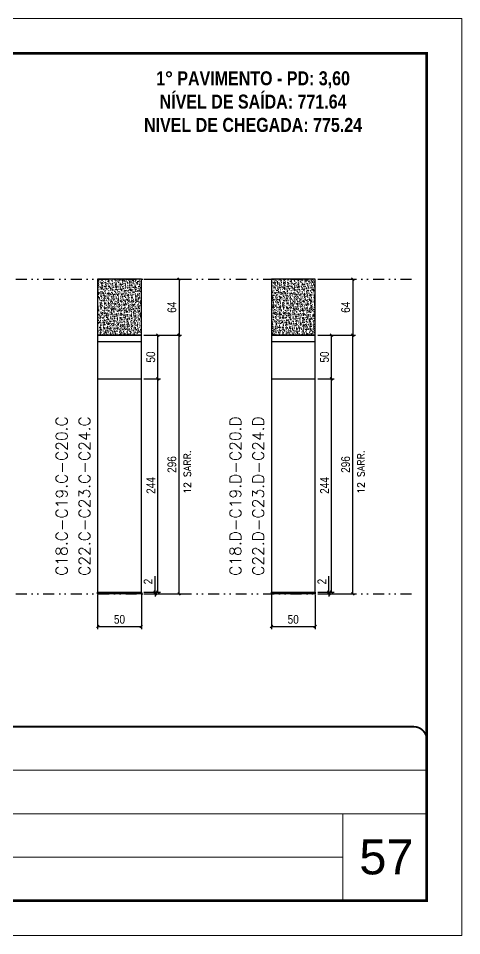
# Model space of a CAD drawing. Extents: x 2949 to 9203, y -16089 to 12527.
# Drawn here: x 3927 to 4434, y -4603 to -3553 of the extents above; entities that cross this region are included whole.
import ezdxf

# ---------------------------------------------------------------- set-up
doc = ezdxf.new("R2010")
doc.units = 0
for name, pattern in [('CONTINUO', [0]), ('DASHED', [0.75, 0.5, -0.25]), ('DIVIDE2', [0.625, 0.25, -0.125, 0, -0.125, 0, -0.125])]:
    doc.linetypes.add(name, pattern=pattern)
for name, color, linetype, lineweight in [('CARIMBO', 255, 'Continuous', 9), ('Folhas', 255, 'Continuous', 9), ('SARRAFO DE PRESSAO', 251, 'DASHED', 9), ('Texto Seção', 7, 'Continuous', 15)]:
    doc.layers.add(name, color=color, linetype=linetype, lineweight=lineweight)
for name, color, linetype in [('COTA', 241, 'Continuous'), ('cotas', 4, 'Continuous'), ('NOMENCLATURA', 7, 'Continuous'), ('Nível', 160, 'Continuous'), ('Painéis', 200, 'Continuous'), ('SARR_2.2x7', 40, 'Continuous')]:
    doc.layers.add(name, color=color, linetype=linetype)
doc.styles.add('ARIAL', font='arial.ttf')
doc.styles.add('COTA TECNICA', font='techl___.ttf', dxfattribs={"height": 10})
doc.styles.add('COTA TECNICA-50', font='techl___.ttf', dxfattribs={"height": 10})
doc.styles.add('REGUA-120', font='ROMANS.shx', dxfattribs={"height": 15})
doc.styles.add('ROMANC', font='techb___.ttf', dxfattribs={"height": 2.5})
doc.styles.add('ROMANS', font='romans.shx')
doc.dimstyles.new('COTA PAINEL-50', dxfattribs={"dimtxt": 10, "dimasz": 3, "dimexe": 3, "dimexo": 3, "dimgap": 3, "dimtad": 1, "dimdec": 1, "dimzin": 12, "dimdsep": 46, "dimtxsty": 'COTA TECNICA-50', "dimblk1": 'OBLIQUE', "dimblk2": 'OBLIQUE', "dimsah": 1, "dimcen": 0.9, "dimclrd": 4, "dimclre": 4, "dimclrt": 240, "dimadec": 1, "dimazin": 3, "dimtfac": 1, "dimtdec": 1, "dimtmove": 0, "dimatfit": 3, "dimfxl": 1, "dimtolj": 1, "dimtzin": 12, "dimarcsym": 0})
doc.dimstyles.new('PAINEL', dxfattribs={"dimtxt": 10, "dimasz": 3, "dimexe": 3, "dimexo": 3, "dimgap": 3, "dimtad": 1, "dimdec": 1, "dimzin": 12, "dimdsep": 46, "dimtxsty": 'COTA TECNICA', "dimblk1": 'OBLIQUE', "dimblk2": 'OBLIQUE', "dimsah": 1, "dimcen": 0.9, "dimclrd": 4, "dimclre": 4, "dimclrt": 240, "dimadec": 1, "dimazin": 3, "dimtfac": 1, "dimtdec": 1, "dimtmove": 0, "dimatfit": 3, "dimfxl": 1, "dimtolj": 1, "dimtzin": 12, "dimarcsym": 0})

# ---------------------------------------------------------------- blocks, each defined once
blk = doc.blocks.new('9999999999')
at = {"color": 30, "linetype": 'CONTINUO'}
for p, q in [((98564.6, 34379.6), (99584, 34379.6)), ((98564.6, 34329.8), (99488, 34329.8)), ((99584, 34329.8), (99488, 34329.8)), ((99488, 34329.8), (99488, 34230.2)), ((98564.6, 34280), (99488, 34280))]:
    blk.add_line(p, q, dxfattribs=at)
at = {"color": 30, "linetype": 'CONTINUO', "const_width": 2}
blk.add_lwpolyline([(99584, 34230.2), (99584, 34414.4, 0.414214), (99569, 34429.4), (98229, 34429.4, 0.414214), (98214, 34414.4), (98214, 34245.2, 0.414214), (98229, 34230.2), (99584, 34230.2)], format="xyb", dxfattribs=at)
at = {"layer": 'Folhas'}
blk.add_lwpolyline([(98139, 34190.2), (99624, 34190.2), (99624, 35240.2), (98139, 35240.2)], close=True, dxfattribs=at)
at = {"layer": 'Folhas', "color": 30, "const_width": 3}
blk.add_lwpolyline([(98214, 34230.2), (99584, 34230.2), (99584, 35200.2), (98214, 35200.2)], close=True, dxfattribs=at)
blk = doc.blocks.new('_Oblique')
at = {"color": 0, "linetype": 'ByBlock', "lineweight": -2}
blk.add_line((-0.5, -0.5), (0.5, 0.5), dxfattribs=at)
blk = doc.blocks.new('*D2098')
at = {"layer": 'COTA', "color": 4, "lineweight": -2, "transparency": 16777216}
for p, q in [((4017.5, -4213), (4017.5, -4252.4)), ((4067.5, -4213), (4067.5, -4252.4)), ((4017.5, -4249.4), (4067.5, -4249.4))]:
    blk.add_line(p, q, dxfattribs=at)
at = {"layer": 'Defpoints', "color": 0, "transparency": 16777216}
for p in [(4017.5, -4210), (4067.5, -4210), (4067.5, -4249.4)]:
    blk.add_point(p, dxfattribs=at)
at = {"layer": 'COTA', "color": 4, "lineweight": -2, "transparency": 16777216, "xscale": 3, "yscale": 3, "zscale": 3, "rotation": 180}
blk.add_blockref('_Oblique', (4017.5, -4249.4), dxfattribs=at)
at = {"layer": 'COTA', "color": 4, "lineweight": -2, "transparency": 16777216, "xscale": 3, "yscale": 3, "zscale": 3}
blk.add_blockref('_Oblique', (4067.5, -4249.4), dxfattribs=at)
at = {"layer": 'COTA', "color": 240, "transparency": 16777216, "insert": (4042.5, -4241.3), "char_height": 10, "attachment_point": 5, "style": 'COTA TECNICA'}
blk.add_mtext('\\A1;50', dxfattribs=at)
blk = doc.blocks.new('*D2099')
at = {"layer": 'COTA', "color": 4, "lineweight": -2, "transparency": 16777216}
for p, q in [((4070.5, -3916), (4113.6, -3916)), ((4110.6, -4212), (4110.6, -3916)), ((4070.5, -4212), (4113.6, -4212))]:
    blk.add_line(p, q, dxfattribs=at)
at = {"layer": 'Defpoints', "color": 0, "transparency": 16777216}
for p in [(4067.5, -3916), (4110.6, -3916), (4067.5, -4212)]:
    blk.add_point(p, dxfattribs=at)
at = {"layer": 'COTA', "color": 4, "lineweight": -2, "transparency": 16777216, "xscale": 3, "yscale": 3, "zscale": 3}
for p, rotation in [((4110.6, -3916), 90), ((4110.6, -4212), 270)]:
    blk.add_blockref('_Oblique', p, dxfattribs=dict(at, rotation=rotation))
at = {"layer": 'COTA', "color": 240, "transparency": 16777216, "insert": (4102.5, -4064), "char_height": 10, "attachment_point": 5, "rotation": 90, "style": 'COTA TECNICA'}
blk.add_mtext('\\A1;296', dxfattribs=at)
blk = doc.blocks.new('*D2100')
at = {"layer": 'COTA', "color": 4, "lineweight": -2, "transparency": 16777216}
for p, q in [((4083.2, -4210), (4083.2, -4191.9)), ((4070.5, -4210), (4086.2, -4210)), ((4083.2, -4212), (4083.2, -4210)), ((4070.5, -4212), (4086.2, -4212)), ((4083.2, -4212), (4083.2, -4215))]:
    blk.add_line(p, q, dxfattribs=at)
at = {"layer": 'Defpoints', "color": 0, "transparency": 16777216}
for p in [(4067.5, -4210), (4083.2, -4210), (4067.5, -4212)]:
    blk.add_point(p, dxfattribs=at)
at = {"layer": 'COTA', "color": 4, "lineweight": -2, "transparency": 16777216, "xscale": 3, "yscale": 3, "zscale": 3}
for p, rotation in [((4083.2, -4210), 270), ((4083.2, -4212), 90)]:
    blk.add_blockref('_Oblique', p, dxfattribs=dict(at, rotation=rotation))
at = {"layer": 'COTA', "color": 240, "transparency": 16777216, "insert": (4075.2, -4198), "char_height": 10, "attachment_point": 5, "rotation": 90, "style": 'COTA TECNICA-50'}
blk.add_mtext('\\A1;2', dxfattribs=at)
blk = doc.blocks.new('*D2111')
at = {"layer": 'COTA', "color": 4, "linetype": 'ByBlock', "lineweight": -2, "transparency": 16777216}
for p, q in [((4070.5, -3966), (4089.4, -3966)), ((4086.4, -4210), (4086.4, -3966)), ((4070.5, -4210), (4089.4, -4210))]:
    blk.add_line(p, q, dxfattribs=at)
at = {"layer": 'Defpoints', "color": 0, "linetype": 'ByBlock', "transparency": 16777216}
for p in [(4067.5, -3966), (4086.4, -3966), (4067.5, -4210)]:
    blk.add_point(p, dxfattribs=at)
at = {"layer": 'COTA', "color": 4, "linetype": 'ByBlock', "lineweight": -2, "transparency": 16777216, "xscale": 3, "yscale": 3, "zscale": 3}
for p, rotation in [((4086.4, -3966), 90), ((4086.4, -4210), 270)]:
    blk.add_blockref('_Oblique', p, dxfattribs=dict(at, rotation=rotation))
at = {"layer": 'COTA', "color": 240, "linetype": 'ByBlock', "transparency": 16777216, "insert": (4078.4, -4088), "char_height": 10, "attachment_point": 5, "rotation": 90, "style": 'COTA TECNICA'}
blk.add_mtext('\\A1;244', dxfattribs=at)
blk = doc.blocks.new('*D2112')
at = {"layer": 'COTA', "color": 4, "linetype": 'ByBlock', "lineweight": -2, "transparency": 16777216}
for p, q in [((4070.5, -3916), (4089.4, -3916)), ((4086.4, -3966), (4086.4, -3916)), ((4070.5, -3966), (4089.4, -3966))]:
    blk.add_line(p, q, dxfattribs=at)
at = {"layer": 'Defpoints', "color": 0, "linetype": 'ByBlock', "transparency": 16777216}
for p in [(4067.5, -3916), (4086.4, -3916), (4067.5, -3966)]:
    blk.add_point(p, dxfattribs=at)
at = {"layer": 'COTA', "color": 4, "linetype": 'ByBlock', "lineweight": -2, "transparency": 16777216, "xscale": 3, "yscale": 3, "zscale": 3}
for p, rotation in [((4086.4, -3916), 90), ((4086.4, -3966), 270)]:
    blk.add_blockref('_Oblique', p, dxfattribs=dict(at, rotation=rotation))
at = {"layer": 'COTA', "color": 240, "linetype": 'ByBlock', "transparency": 16777216, "insert": (4078.3, -3941), "char_height": 10, "attachment_point": 5, "rotation": 90, "style": 'COTA TECNICA'}
blk.add_mtext('\\A1;50', dxfattribs=at)
blk = doc.blocks.new('*D2101')
at = {"layer": 'COTA', "color": 4, "lineweight": -2, "transparency": 16777216}
for p, q in [((4216.3, -4213), (4216.3, -4252.4)), ((4266.3, -4213), (4266.3, -4252.4)), ((4216.3, -4249.4), (4266.3, -4249.4))]:
    blk.add_line(p, q, dxfattribs=at)
at = {"layer": 'Defpoints', "color": 0, "transparency": 16777216}
for p in [(4216.3, -4210), (4266.3, -4210), (4266.3, -4249.4)]:
    blk.add_point(p, dxfattribs=at)
at = {"layer": 'COTA', "color": 4, "lineweight": -2, "transparency": 16777216, "xscale": 3, "yscale": 3, "zscale": 3, "rotation": 180}
blk.add_blockref('_Oblique', (4216.3, -4249.4), dxfattribs=at)
at = {"layer": 'COTA', "color": 4, "lineweight": -2, "transparency": 16777216, "xscale": 3, "yscale": 3, "zscale": 3}
blk.add_blockref('_Oblique', (4266.3, -4249.4), dxfattribs=at)
at = {"layer": 'COTA', "color": 240, "transparency": 16777216, "insert": (4241.3, -4241.3), "char_height": 10, "attachment_point": 5, "style": 'COTA TECNICA'}
blk.add_mtext('\\A1;50', dxfattribs=at)
blk = doc.blocks.new('*D2102')
at = {"layer": 'COTA', "color": 4, "lineweight": -2, "transparency": 16777216}
for p, q in [((4269.3, -3916), (4312.4, -3916)), ((4309.4, -4212), (4309.4, -3916)), ((4269.3, -4212), (4312.4, -4212))]:
    blk.add_line(p, q, dxfattribs=at)
at = {"layer": 'Defpoints', "color": 0, "transparency": 16777216}
for p in [(4266.3, -3916), (4309.4, -3916), (4266.3, -4212)]:
    blk.add_point(p, dxfattribs=at)
at = {"layer": 'COTA', "color": 4, "lineweight": -2, "transparency": 16777216, "xscale": 3, "yscale": 3, "zscale": 3}
for p, rotation in [((4309.4, -3916), 90), ((4309.4, -4212), 270)]:
    blk.add_blockref('_Oblique', p, dxfattribs=dict(at, rotation=rotation))
at = {"layer": 'COTA', "color": 240, "transparency": 16777216, "insert": (4301.3, -4064), "char_height": 10, "attachment_point": 5, "rotation": 90, "style": 'COTA TECNICA'}
blk.add_mtext('\\A1;296', dxfattribs=at)
blk = doc.blocks.new('*D2103')
at = {"layer": 'COTA', "color": 4, "lineweight": -2, "transparency": 16777216}
for p, q in [((4282.1, -4210), (4282.1, -4191.9)), ((4269.3, -4210), (4285.1, -4210)), ((4282.1, -4212), (4282.1, -4210)), ((4269.3, -4212), (4285.1, -4212)), ((4282.1, -4212), (4282.1, -4215))]:
    blk.add_line(p, q, dxfattribs=at)
at = {"layer": 'Defpoints', "color": 0, "transparency": 16777216}
for p in [(4266.3, -4210), (4282.1, -4210), (4266.3, -4212)]:
    blk.add_point(p, dxfattribs=at)
at = {"layer": 'COTA', "color": 4, "lineweight": -2, "transparency": 16777216, "xscale": 3, "yscale": 3, "zscale": 3}
for p, rotation in [((4282.1, -4210), 270), ((4282.1, -4212), 90)]:
    blk.add_blockref('_Oblique', p, dxfattribs=dict(at, rotation=rotation))
at = {"layer": 'COTA', "color": 240, "transparency": 16777216, "insert": (4274.1, -4198), "char_height": 10, "attachment_point": 5, "rotation": 90, "style": 'COTA TECNICA-50'}
blk.add_mtext('\\A1;2', dxfattribs=at)
blk = doc.blocks.new('*D2113')
at = {"layer": 'COTA', "color": 4, "linetype": 'ByBlock', "lineweight": -2, "transparency": 16777216}
for p, q in [((4269.3, -3966), (4288.2, -3966)), ((4285.2, -4210), (4285.2, -3966)), ((4269.3, -4210), (4288.2, -4210))]:
    blk.add_line(p, q, dxfattribs=at)
at = {"layer": 'Defpoints', "color": 0, "linetype": 'ByBlock', "transparency": 16777216}
for p in [(4266.3, -3966), (4285.2, -3966), (4266.3, -4210)]:
    blk.add_point(p, dxfattribs=at)
at = {"layer": 'COTA', "color": 4, "linetype": 'ByBlock', "lineweight": -2, "transparency": 16777216, "xscale": 3, "yscale": 3, "zscale": 3}
for p, rotation in [((4285.2, -3966), 90), ((4285.2, -4210), 270)]:
    blk.add_blockref('_Oblique', p, dxfattribs=dict(at, rotation=rotation))
at = {"layer": 'COTA', "color": 240, "linetype": 'ByBlock', "transparency": 16777216, "insert": (4277.1, -4088), "char_height": 10, "attachment_point": 5, "rotation": 90, "style": 'COTA TECNICA'}
blk.add_mtext('\\A1;244', dxfattribs=at)
blk = doc.blocks.new('*D2114')
at = {"layer": 'COTA', "color": 4, "linetype": 'ByBlock', "lineweight": -2, "transparency": 16777216}
for p, q in [((4269.3, -3916), (4288.2, -3916)), ((4285.2, -3966), (4285.2, -3916)), ((4269.3, -3966), (4288.2, -3966))]:
    blk.add_line(p, q, dxfattribs=at)
at = {"layer": 'Defpoints', "color": 0, "linetype": 'ByBlock', "transparency": 16777216}
for p in [(4266.3, -3916), (4285.2, -3916), (4266.3, -3966)]:
    blk.add_point(p, dxfattribs=at)
at = {"layer": 'COTA', "color": 4, "linetype": 'ByBlock', "lineweight": -2, "transparency": 16777216, "xscale": 3, "yscale": 3, "zscale": 3}
for p, rotation in [((4285.2, -3916), 90), ((4285.2, -3966), 270)]:
    blk.add_blockref('_Oblique', p, dxfattribs=dict(at, rotation=rotation))
at = {"layer": 'COTA', "color": 240, "linetype": 'ByBlock', "transparency": 16777216, "insert": (4277.1, -3941), "char_height": 10, "attachment_point": 5, "rotation": 90, "style": 'COTA TECNICA'}
blk.add_mtext('\\A1;50', dxfattribs=at)
blk = doc.blocks.new('*D2115')
at = {"layer": 'cotas', "color": 4, "linetype": 'ByBlock', "lineweight": -2, "transparency": 16777216}
for p, q in [((4070.5, -3852), (4113.6, -3852)), ((4110.6, -3852), (4110.6, -3916)), ((4070.5, -3916), (4113.6, -3916))]:
    blk.add_line(p, q, dxfattribs=at)
at = {"layer": 'Defpoints', "color": 0, "linetype": 'ByBlock', "transparency": 16777216}
for p in [(4067.5, -3852), (4067.5, -3916), (4110.6, -3916)]:
    blk.add_point(p, dxfattribs=at)
at = {"layer": 'cotas', "color": 4, "linetype": 'ByBlock', "lineweight": -2, "transparency": 16777216, "xscale": 3, "yscale": 3, "zscale": 3}
for p, rotation in [((4110.6, -3852), 90), ((4110.6, -3916), 270)]:
    blk.add_blockref('_Oblique', p, dxfattribs=dict(at, rotation=rotation))
at = {"layer": 'cotas', "color": 240, "linetype": 'ByBlock', "transparency": 16777216, "insert": (4102.5, -3884), "char_height": 10, "attachment_point": 5, "rotation": 90, "style": 'COTA TECNICA'}
blk.add_mtext('\\A1;64', dxfattribs=at)
blk = doc.blocks.new('*D2116')
at = {"layer": 'cotas', "color": 4, "linetype": 'ByBlock', "lineweight": -2, "transparency": 16777216}
for p, q in [((4269.3, -3852), (4312.4, -3852)), ((4309.4, -3852), (4309.4, -3916)), ((4269.3, -3916), (4312.4, -3916))]:
    blk.add_line(p, q, dxfattribs=at)
at = {"layer": 'Defpoints', "color": 0, "linetype": 'ByBlock', "transparency": 16777216}
for p in [(4266.3, -3852), (4266.3, -3916), (4309.4, -3916)]:
    blk.add_point(p, dxfattribs=at)
at = {"layer": 'cotas', "color": 4, "linetype": 'ByBlock', "lineweight": -2, "transparency": 16777216, "xscale": 3, "yscale": 3, "zscale": 3}
for p, rotation in [((4309.4, -3852), 90), ((4309.4, -3916), 270)]:
    blk.add_blockref('_Oblique', p, dxfattribs=dict(at, rotation=rotation))
at = {"layer": 'cotas', "color": 240, "linetype": 'ByBlock', "transparency": 16777216, "insert": (4301.3, -3884), "char_height": 10, "attachment_point": 5, "rotation": 90, "style": 'COTA TECNICA'}
blk.add_mtext('\\A1;64', dxfattribs=at)

msp = doc.modelspace()

# ---------------------------------------------------------------- hatches: boundary and pattern name
at = {"layer": 'COTA', "linetype": 'ByBlock'}
h = msp.add_hatch(dxfattribs=at)
h.set_pattern_fill('AR-CONC', color=256, scale=0.03)
h.set_pattern_definition([(50, (-126119.0844, -29604.921), (5.46554007, -0.47817257), [0.5715, -6.2865]), (355, (-126119.0844, -29604.921), (-1.05730264, 5.73170536), [0.4572, -5.02921753]), (100.4514447, (-126118.629, -29604.961), (4.40823741, 5.25353256), [0.48570026, -5.34270734]), (46.1842, (-126119.0844, -29603.397), (8.13237123, -1.26126984), [0.85725, -9.42975]), (96.6355576, (-126118.407, -29603.502), (7.122124, 7.42278374), [0.7285507, -8.01406824]), (351.184151, (-126119.0844, -29603.397), (7.122124, 7.42278374), [0.685799, -7.54379196]), (21, (-126118.3224, -29603.778), (4.54843174, -3.06795595), [0.5715, -6.2865]), (326, (-126118.3224, -29603.778), (1.85406085, 5.52563898), [0.4572, -5.0292]), (71.451445, (-126117.9434, -29604.034), (6.40249258, 2.45768307), [0.48570026, -5.34269813]), (37.5, (-126119.0844, -29604.9212), (0.092658098, 2.536651166), [0, -4.96824, 0, -5.1054, 0, -5.04825]), (7.5, (-126119.0844, -29604.9212), (2.004589875, 3.005417245), [0, -2.91084, 0, -4.85394, 0, -1.92405]), (327.5, (-126120.7837, -29604.9212), (4.067717855, -0.17186232), [0, -1.905, 0, -5.9436, 0, -7.8867]), (317.5, (-126121.5457, -29604.921), (4.44387544, 0.76279473), [0, -2.4765, 0, -3.94716, 0, -5.6007])])
h.paths.add_polyline_path([(4017.52, -3916.03), (4067.52, -3916.03), (4067.52, -3852.03), (4017.52, -3852.03)])
h = msp.add_hatch(dxfattribs=at)
h.set_pattern_fill('AR-CONC', color=256, scale=0.03)
h.set_pattern_definition([(50, (-125910.294, -29604.921), (5.46554007, -0.47817257), [0.5715, -6.2865]), (355, (-125910.294, -29604.921), (-1.05730264, 5.73170536), [0.4572, -5.02921753]), (100.4514447, (-125909.8384, -29604.961), (4.40823741, 5.25353256), [0.48570026, -5.34270734]), (46.1842, (-125910.294, -29603.397), (8.13237123, -1.26126984), [0.85725, -9.42975]), (96.6355576, (-125909.616, -29603.502), (7.122124, 7.42278374), [0.7285507, -8.01406824]), (351.184151, (-125910.294, -29603.397), (7.122124, 7.42278374), [0.685799, -7.54379196]), (21, (-125909.532, -29603.778), (4.54843174, -3.06795595), [0.5715, -6.2865]), (326, (-125909.532, -29603.778), (1.85406085, 5.52563898), [0.4572, -5.0292]), (71.451445, (-125909.153, -29604.034), (6.40249258, 2.45768307), [0.48570026, -5.34269813]), (37.5, (-125910.2939, -29604.9212), (0.092658098, 2.536651166), [0, -4.96824, 0, -5.1054, 0, -5.04825]), (7.5, (-125910.2939, -29604.9212), (2.004589875, 3.005417245), [0, -2.91084, 0, -4.85394, 0, -1.92405]), (327.5, (-125911.9931, -29604.9212), (4.067717855, -0.17186232), [0, -1.905, 0, -5.9436, 0, -7.8867]), (317.5, (-125912.755, -29604.921), (4.44387544, 0.76279473), [0, -2.4765, 0, -3.94716, 0, -5.6007])])
h.paths.add_polyline_path([(4216.31, -3916.03), (4266.31, -3916.03), (4266.31, -3852.03), (4216.31, -3852.03)])

# ---------------------------------------------------------------- linework, layer by layer
for points in [[(4017.52, -3916.03), (4067.52, -3916.03), (4067.52, -3852.03), (4017.52, -3852.03)], [(4216.31, -3916.03), (4266.31, -3916.03), (4266.31, -3852.03), (4216.31, -3852.03)]]:
    msp.add_lwpolyline(points, close=True, dxfattribs=at)
at = {"layer": 'Nível', "color": 4, "linetype": 'DIVIDE2', "ltscale": 50}
for p, q in [((3420.65, -3852.03), (4380.53, -3852.03)), ((3420.65, -4212.03), (4380.53, -4212.03))]:
    msp.add_line(p, q, dxfattribs=at)
at = {"layer": 'Painéis'}
for p, q in [((4017.52, -3916.03), (4067.52, -3916.03)), ((4216.31, -3916.03), (4266.31, -3916.03)), ((4017.52, -3966.03), (4067.52, -3966.03)), ((4216.31, -3966.03), (4266.31, -3966.03))]:
    msp.add_line(p, q, dxfattribs=at)
for points in [[(4017.52, -4210.03), (4067.52, -4210.03), (4067.52, -3916.03), (4017.52, -3916.03)], [(4216.31, -4210.03), (4266.31, -4210.03), (4266.31, -3916.03), (4216.31, -3916.03)], [(4017.52, -4210.03), (4067.52, -4210.03), (4067.52, -4212.03), (4017.52, -4212.03)], [(4216.31, -4210.03), (4266.31, -4210.03), (4266.31, -4212.03), (4216.31, -4212.03)]]:
    msp.add_lwpolyline(points, close=True, dxfattribs=at)
at = {"layer": 'SARR_2.2x7'}
for p, q in [((4017.52, -3923.03), (4067.52, -3923.03)), ((4216.31, -3923.03), (4266.31, -3923.03))]:
    msp.add_line(p, q, dxfattribs=at)

# ---------------------------------------------------------------- block references
at = {"layer": 'SARRAFO DE PRESSAO', "color": 6, "linetype": 'ByBlock'}
msp.add_blockref('9999999999', (-95189.94, -38793.52), dxfattribs=at)

# ---------------------------------------------------------------- texts
at = {"layer": 'CARIMBO', "style": 'ARIAL'}
msp.add_text('57', height=40, dxfattribs=at).set_placement((4316.89, -4533.17))
at = {"layer": 'NOMENCLATURA', "color": 2, "insert": (4195.36, -3587.26), "char_height": 16, "attachment_point": 2, "style": 'ROMANC'}
msp.add_mtext_dynamic_manual_height_columns('\\P1° PAVIMENTO - PD: 3,60\\PNÍVEL DE SAÍDA: 771.64\\PNIVEL DE CHEGADA: 775.24', width=300.2766, gutter_width=1, heights=[0], dxfattribs=at)
at = {"layer": 'Texto Seção', "linetype": 'Continuous', "style": 'ROMANS'}
for p in [(4124.1, -4097.69), (4322.89, -4097.69)]:
    msp.add_text('12 SARR.', height=8, rotation=90, dxfattribs=at).set_placement(p)
at = {"layer": 'Texto Seção', "char_height": 13, "width": 285.3299, "attachment_point": 7, "rotation": 90, "style": 'REGUA-120'}
for s, insert in [('C18.C-C19.C-C20.C', (3982.84, -4191.57)), ('C22.C-C23.C-C24.C', (4008.97, -4191.57)), ('C18.D-C19.D-C20.D', (4181.63, -4191.57)), ('C22.D-C23.D-C24.D', (4207.76, -4191.57))]:
    msp.add_mtext(s, dxfattribs=dict(at, insert=insert))

# ---------------------------------------------------------------- dimensions: what is measured, and where the dimension line sits
at = {"layer": 'COTA'}
for base, p1, p2, picture, middle in [((4110.6, -3916.03), (4067.52, -4212.03), (4067.52, -3916.03), '*D2099', (4102.47, -4064.03)), ((4309.39, -3916.03), (4266.31, -4212.03), (4266.31, -3916.03), '*D2102', (4301.26, -4064.03))]:
    dim = msp.add_linear_dim(base=base, p1=p1, p2=p2, angle=90, dimstyle='PAINEL', override={"dimarcsym": 2}, dxfattribs=at)
    dim.commit()
    dim.dimension.update_dxf_attribs({"geometry": picture, "text_midpoint": middle})
at = {"layer": 'COTA', "linetype": 'ByBlock'}
for base, p1, p2, picture, middle in [((4086.42, -3916.03), (4067.52, -3966.03), (4067.52, -3916.03), '*D2112', (4078.31, -3941.03)), ((4285.22, -3916.03), (4266.31, -3966.03), (4266.31, -3916.03), '*D2114', (4277.11, -3941.03)), ((4086.42, -3966.03), (4067.52, -4210.03), (4067.52, -3966.03), '*D2111', (4078.35, -4088.03)), ((4285.22, -3966.03), (4266.31, -4210.03), (4266.31, -3966.03), '*D2113', (4277.14, -4088.03))]:
    dim = msp.add_linear_dim(base=base, p1=p1, p2=p2, angle=90, dimstyle='PAINEL', dxfattribs=at)
    dim.commit()
    dim.dimension.update_dxf_attribs({"geometry": picture, "text_midpoint": middle})
at = {"layer": 'COTA'}
for base, p1, p2, picture, middle in [((4083.16, -4210.03), (4067.52, -4212.03), (4067.52, -4210.03), '*D2100', (4083.16, -4197.98)), ((4282.06, -4210.03), (4266.31, -4212.03), (4266.31, -4210.03), '*D2103', (4282.06, -4197.98))]:
    dim = msp.add_linear_dim(base=base, p1=p1, p2=p2, angle=90, dimstyle='COTA PAINEL-50', dxfattribs=at)
    dim.commit()
    dim.dimension.update_dxf_attribs({"geometry": picture, "text_midpoint": middle, "dimtype": 160})
for base, p1, p2, picture, middle in [((4067.52, -4249.38), (4017.52, -4210.03), (4067.52, -4210.03), '*D2098', (4042.52, -4241.27)), ((4266.31, -4249.38), (4216.31, -4210.03), (4266.31, -4210.03), '*D2101', (4241.31, -4241.27))]:
    dim = msp.add_linear_dim(base=base, p1=p1, p2=p2, dimstyle='PAINEL', override={"dimarcsym": 2}, dxfattribs=at)
    dim.commit()
    dim.dimension.update_dxf_attribs({"geometry": picture, "text_midpoint": middle})
at = {"layer": 'cotas', "linetype": 'ByBlock'}
for base, p1, p2, picture, middle in [((4110.6, -3916.03), (4067.52, -3852.03), (4067.52, -3916.03), '*D2115', (4102.5, -3884.03)), ((4309.39, -3916.03), (4266.31, -3852.03), (4266.31, -3916.03), '*D2116', (4301.29, -3884.03))]:
    dim = msp.add_linear_dim(base=base, p1=p1, p2=p2, angle=90, dimstyle='PAINEL', dxfattribs=at)
    dim.commit()
    dim.dimension.update_dxf_attribs({"geometry": picture, "text_midpoint": middle})

doc.saveas('drawing.dxf')
